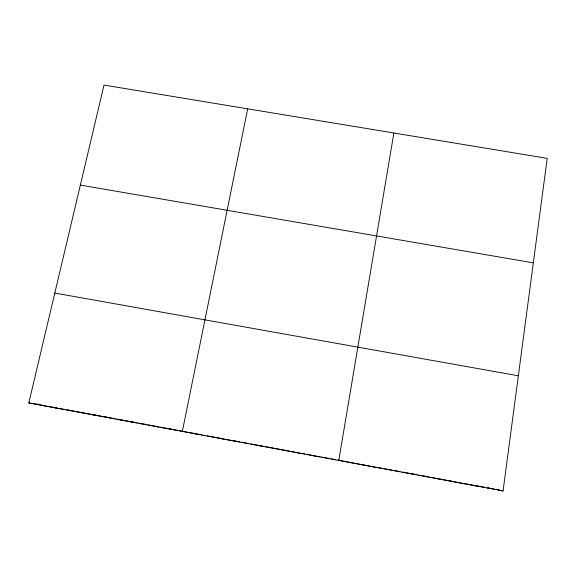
<?xml version="1.0" encoding="UTF-8"?>
<svg xmlns="http://www.w3.org/2000/svg" width="576" height="576" viewBox="0 0 576 576"><rect width="100%" height="100%" fill="white"/><g stroke="black" fill="none" stroke-linecap="round" stroke-linejoin="round"><path stroke-width="0.86" d="M503.071 490.925L547.2 158.357L104.018 85.075L28.8 402.97L503.071 490.925L495.814 489.341M393.876 133.006L338.774 460.462L337.997 459.914M247.687 108.828L182.34 431.446L184.306 431.568L179.222 430.632M299.39 453.154L290.952 451.346M286.308 450.727L286.654 450.554L275.508 448.488M273.24 448.301L273.794 448.164L266.083 446.738M260.194 445.882L260.95 445.788M247.169 443.47L248.126 443.405L241.294 442.138M234.158 441.058L235.318 441.029M221.177 438.646L239.587 441.821M195.264 433.843L197.028 433.93L188.546 432.36M169.438 429.055L171.598 429.214L169.906 428.904M156.55 426.665L158.911 426.859L147.931 424.829M143.69 424.274L146.246 424.512L138.658 423.108M130.846 421.898L133.596 422.165M118.015 419.515L120.967 419.825M105.214 417.139L108.36 417.485M92.426 414.77L95.767 415.152M79.661 412.402L83.196 412.819M66.917 410.04L70.646 410.494M54.194 407.678L65.635 409.565M41.486 405.324L56.448 407.858M28.8 402.97L32.242 403.423M34.502 403.711L33.106 403.531L43.934 405.54M37.26 404.071L38.628 404.251M80.352 185.09L533.333 262.858M54.806 293.054L518.35 375.797M67.306 409.874L74.83 411.271M76.5 411.581L115.085 418.738M116.762 419.047L136.966 422.791M160.603 427.176L168.214 428.587M172.44 429.372L177.523 430.315M185.148 431.726L186.847 432.043M197.878 434.088L202.126 434.873M203.825 435.19L205.524 435.506M207.223 435.823L208.922 436.14M209.772 436.291L221.688 438.502M250.69 443.88L264.37 446.422M287.51 450.713L289.231 451.03M300.398 453.103L304.697 453.895M306.418 454.219L311.58 455.177M320.191 456.768L312.502 455.587M321.919 457.092L329.674 458.532M331.402 458.849L335.714 459.648M338.306 460.13L376.409 467.438M377.993 467.489L382.421 468.31M384.185 468.641L391.86 470.059M393.509 470.369L400.126 471.593M402.61 472.054L404.266 472.363M405.922 472.673L416.693 474.667M418.349 474.977L429.134 476.971M430.798 477.281L439.502 479.138M439.934 478.98L464.868 483.847M464.904 483.61L477.583 486.202M477.425 485.928L484.942 487.325M494.136 489.031L487.447 487.786L490.32 488.563M496.706 489.247L498.002 489.586M449.914 480.83L452.174 481.493M424.98 476.201L426.845 476.791M412.546 473.897L414.209 474.444M387.727 469.296L388.987 469.771M362.981 464.702L363.845 465.106M350.633 462.42L351.302 462.78"/></g></svg>
